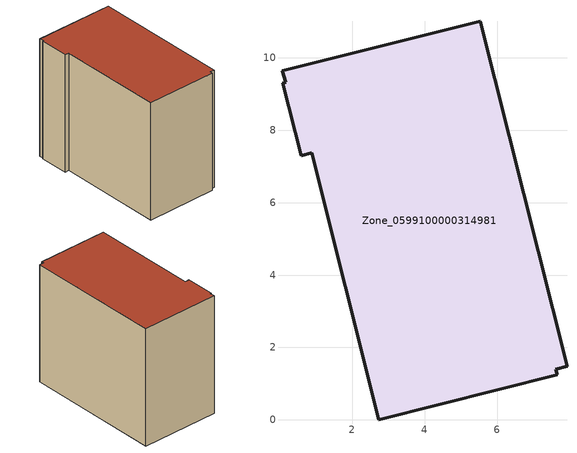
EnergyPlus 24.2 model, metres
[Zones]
Zone_0599100000314981
 floor ground (C_G): 0.59,7.29 0.08,9.29 0.17,9.32 0.06,9.64 5.54,11.01 7.93,1.48 7.62,1.4 7.66,1.24 2.74,0 0.89,7.37 z0
 wall outside (C_F): 0.89,7.37 2.74,0 7.66,1.24 7.62,1.4 7.93,1.48 5.54,11.01 0.06,9.64 0.17,9.32 0.08,9.29 0.59,7.29 0.89,7.37 z0:8.61
 roof outside (C_R): 0.08,9.29 0.59,7.29 0.89,7.37 2.74,0 7.66,1.24 7.62,1.4 7.93,1.48 5.54,11.01 0.06,9.64 0.17,9.32 z8.61
[BUILDING]
Pand.0599100000314981: North Axis=0; Terrain=City; Loads Convergence Tolerance Value=0.04; Temperature Convergence Tolerance Value=0.4; Solar Distribution=FullExterior; Maximum Number of Warmup Days=25; Minimum Number of Warmup Days=1
[Site:Location]
Rotterdam.The.Hague.AP_ZH_NLD Design_Conditions: Latitude=51.96; Longitude=4.45; Time Zone=1; Elevation=-4.5
[SITE:GROUNDTEMPERATURE:BUILDINGSURFACE]
18, 18, 18, 18, 18, 18, 18, 18, 18, 18, 18, 18
[MATERIAL] Thermal Absorptance=0.9; Solar Absorptance=0.7; Visible Absorptance=0.7
Name | Roughness | Thickness | Conductivity | Density | Specific Heat
G.TI.1975-1991 | MediumSmooth | 0.15 | 0.288461 | 540 | 1210
F.TI.1975-1991 | Rough | 0.3 | 0.230769 | 1920 | 840
R.TI.1975-1991 | MediumRough | 0.2 | 0.153846 | 1500 | 1000
[CONSTRUCTION]
C_G: G.TI.1975-1991
C_F: F.TI.1975-1991
C_R: R.TI.1975-1991
[ZONE]
Zone_0599100000314981: Type=1; Multiplier=1; Ceiling Height=Autocalculate; Volume=Autocalculate; Floor Area=autocalculate; Part of Total Floor Area=Yes
[ZONEINFILTRATION:DESIGNFLOWRATE]
Infil_Zone_0599100000314981: Zone or ZoneList or Space or SpaceList=Zone_0599100000314981; Schedule=AlwaysOn; Design Flow Rate Calculation Method=Flow/Area; Flow Rate per Floor Area=0.003; Constant Term Coefficient=1; Temperature Term Coefficient=0; Velocity Term Coefficient=0; Velocity Squared Term Coefficient=0
[HVACTEMPLATE:ZONE:IDEALLOADSAIRSYSTEM]
Zone_0599100000314981: Maximum Heating Supply Air Temperature=50; Minimum Cooling Supply Air Temperature=13; Maximum Heating Supply Air Humidity Ratio=0.0156; Minimum Cooling Supply Air Humidity Ratio=0.0077; Heating Limit=NoLimit; Cooling Limit=NoLimit; Dehumidification Control Type=ConstantSensibleHeatRatio; Cooling Sensible Heat Ratio=0.7; Dehumidification Setpoint=60; Humidification Control Type=None; Humidification Setpoint=30; Outdoor Air Method=None; Outdoor Air Flow Rate per Person=0.00944; Outdoor Air Flow Rate per Zone Floor Area=0; Outdoor Air Flow Rate per Zone=0; Demand Controlled Ventilation Type=None; Outdoor Air Economizer Type=NoEconomizer; Heat Recovery Type=None; Sensible Heat Recovery Effectiveness=0.7; Latent Heat Recovery Effectiveness=0.65
[ZONECONTROL:THERMOSTAT]
ThermostatControl_Zone_0599100000314981: Zone or ZoneList=Zone_0599100000314981; Control Type Schedule=DualSetpointControlType; Control 1=Thermostat_Zone_0599100000314981; Temperature Difference Between Cutout And Setpoint=0
[THERMOSTATSETPOINT:DUALSETPOINT]
Thermostat_Zone_0599100000314981: Heating Setpoint Temperature Schedule=HeatingSetpoint_Zone_0599100000314981; Cooling Setpoint Temperature Schedule=CoolingSetpoint_Zone_0599100000314981
[SCHEDULE:COMPACT]
HeatingSetpoint_Zone_0599100000314981: Through: 12/31, For: AllDays, Until: 24:00, 21
CoolingSetpoint_Zone_0599100000314981: Through: 12/31, For: AllDays, Until: 24:00, 24
DualSetpointControlType: Through: 12/31, For: AllDays, Until: 24:00, 4
AlwaysOn: Through: 12/31, For: AllDays, Until: 24:00, 1
